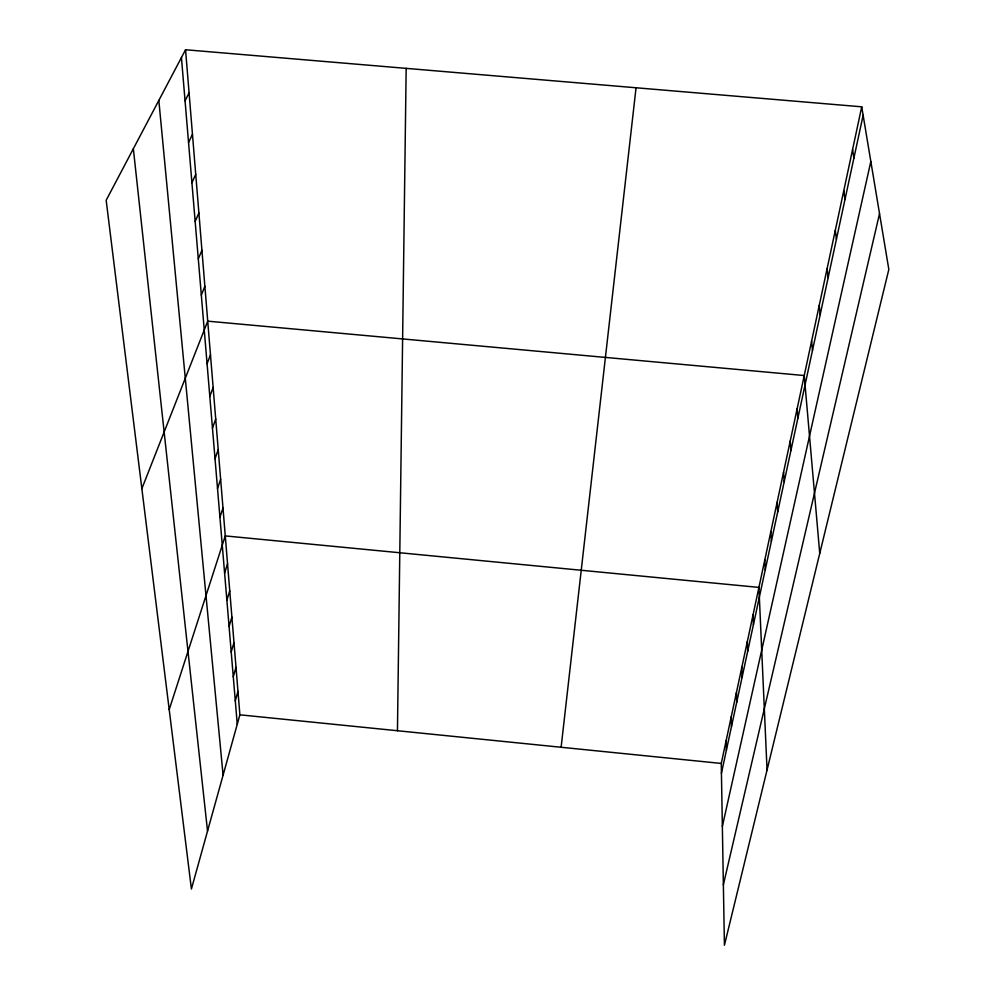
<?xml version="1.0" encoding="UTF-8"?>
<svg xmlns="http://www.w3.org/2000/svg" width="995" height="995" viewBox="0 0 995 995"><rect width="100%" height="100%" fill="white"/><g stroke="black" fill="none" stroke-linecap="round" stroke-linejoin="round"><path stroke-width="1.49" d="M397.453 730.74L406.171 68.369M561.118 747.257L636.054 87.771M861.72 106.813L888.833 269.421L724.422 945.25L721.263 763.439L861.72 106.813L185.555 49.75L106.166 200.269L191.413 889.02L239.882 714.82L185.555 49.75M721.425 773.264L863.125 115.233M722.358 826.385L870.836 161.464M723.365 884.742L879.53 213.651M235.293 700.841L237.967 691.413M233.278 676.762L236.002 667.346M231.201 651.986L233.974 642.583M229.074 626.477L231.897 617.087M226.872 600.196L229.758 590.831M224.596 573.12L227.544 563.779M169.212 709.597L225.268 535.907L758.911 587.411L767.058 770.006M219.932 517.263L222.992 508.01M217.519 488.47L220.641 479.267M215.032 458.77L218.216 449.616M212.457 428.124L215.716 419.032M209.808 396.483L213.141 387.453M207.072 363.784L210.48 354.854M141.862 488.657L207.731 321.161L804.234 375.538L819.743 553.419M201.326 295.067L204.883 286.324M198.291 258.911L201.935 250.292M195.157 221.487L198.888 212.992M191.911 182.719L195.741 174.361M188.552 142.534L192.47 134.337M185.058 100.843L189.075 92.821M239.882 714.82L721.263 763.439M852.578 149.536L853.884 158.143M843.785 190.679L844.991 199.448M835.303 230.33L836.422 239.26M827.119 268.575L828.151 277.63M133.342 148.74L207.532 831.086M819.221 305.477L820.178 314.656M811.597 341.111L812.492 350.389M158.827 100.42L223.091 775.18M181.438 57.561L237.258 724.248M797.119 408.821L797.866 418.286M790.229 441.021L790.913 450.548M783.562 472.19L784.197 481.779M777.107 502.363L777.692 512.002M770.851 531.591L771.386 541.28M764.794 559.936L765.267 569.662M753.041 614.873L753.426 624.661M747.344 641.501L747.693 651.302M741.81 667.346L742.121 677.16M736.449 692.42L736.723 702.246M731.238 716.773L731.474 726.611M726.176 740.442L726.375 750.267"/></g></svg>
